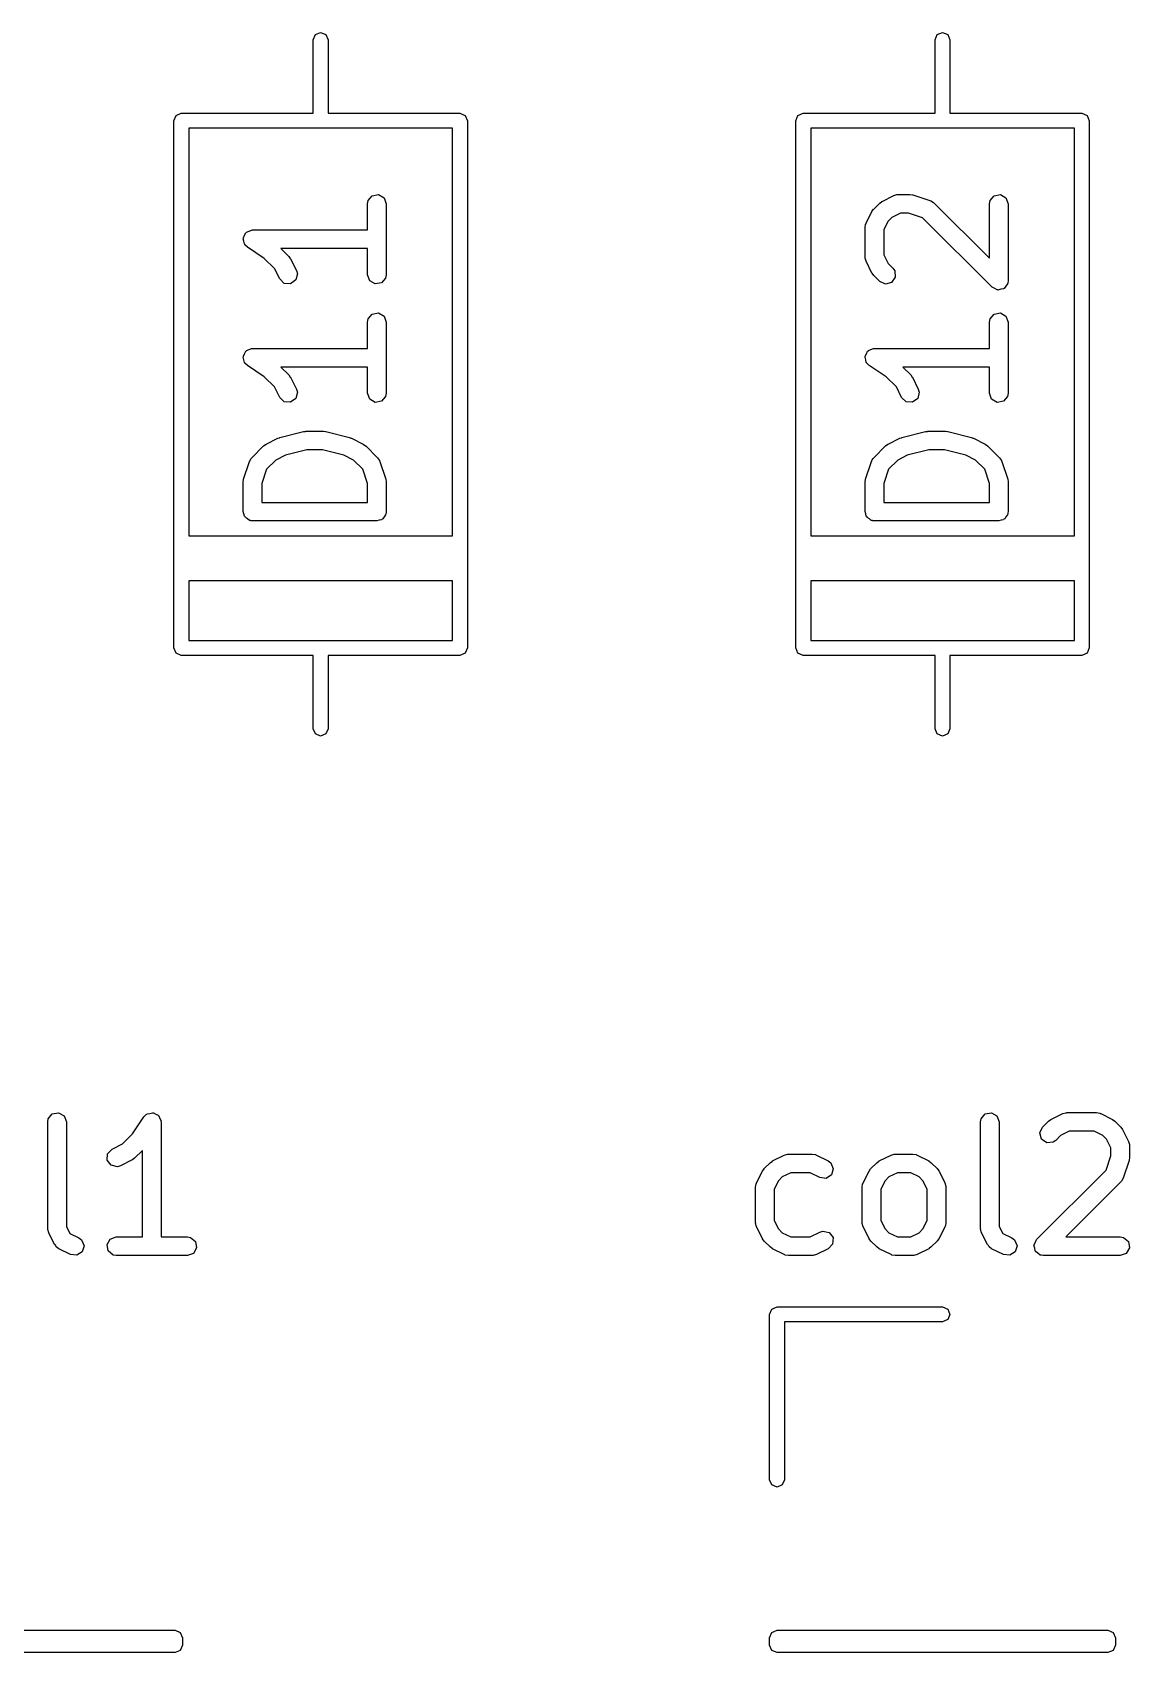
# Model space of a CAD drawing. Extents: x 128.4 to 208.6, y -114.5 to -26.6.
# Drawn here: x 137.68 to 146.5, y -107.89 to -94.86 of the extents above; entities that cross this region are included whole.
import ezdxf

# ---------------------------------------------------------------- set-up
doc = ezdxf.new("R2010")
doc.units = 0
doc.layers.add('BLACK', color=7, linetype='CONTINUOUS')

msp = doc.modelspace()

# ---------------------------------------------------------------- linework, layer by layer
at = {"layer": 'BLACK', "linetype": 'CONTINUOUS'}
for p, q in [((139.94, -94.92), (139.958, -94.8776)), ((139.94, -95.51), (139.94, -94.92)), ((139.958, -94.8776), (140, -94.86)), ((140, -94.86), (140.042, -94.8776)), ((140.042, -94.8776), (140.06, -94.92)), ((140.06, -94.92), (140.06, -95.51)), ((144.94, -94.92), (144.958, -94.8776)), ((144.94, -95.51), (144.94, -94.92)), ((144.958, -94.8776), (145, -94.86)), ((145, -94.86), (145.042, -94.8776)), ((145.042, -94.8776), (145.06, -94.92)), ((145.06, -94.92), (145.06, -95.51)), ((138.82, -95.57), (138.838, -95.5276)), ((138.82, -99.81), (138.82, -95.57)), ((138.838, -95.5276), (138.88, -95.51)), ((138.88, -95.51), (139.94, -95.51)), ((141.06, -95.63), (138.94, -95.63)), ((138.94, -95.63), (138.94, -98.91)), ((140.06, -95.51), (141.12, -95.51)), ((141.06, -98.91), (141.06, -95.63)), ((141.12, -95.51), (141.162, -95.5276)), ((141.162, -95.5276), (141.18, -95.57)), ((141.18, -95.57), (141.18, -99.81)), ((143.82, -95.57), (143.838, -95.5276)), ((143.82, -99.81), (143.82, -95.57)), ((143.838, -95.5276), (143.88, -95.51)), ((143.88, -95.51), (144.94, -95.51)), ((146.06, -95.63), (143.94, -95.63)), ((143.94, -95.63), (143.94, -98.91)), ((145.06, -95.51), (146.12, -95.51)), ((146.06, -98.91), (146.06, -95.63)), ((146.12, -95.51), (146.162, -95.5276)), ((146.162, -95.5276), (146.18, -95.57)), ((146.18, -95.57), (146.18, -99.81)), ((140.377, -96.2381), (140.382, -96.2124)), ((140.377, -96.4488), (140.377, -96.2381)), ((140.382, -96.2124), (140.415, -96.1731)), ((140.415, -96.1731), (140.465, -96.1642)), ((140.465, -96.1642), (140.51, -96.1899)), ((140.51, -96.1899), (140.527, -96.2381)), ((140.527, -96.2381), (140.527, -96.8095)), ((144.433, -96.2998), (144.446, -96.2818)), ((144.446, -96.2818), (144.447, -96.2803)), ((144.447, -96.2803), (144.495, -96.2327)), ((144.495, -96.2327), (144.513, -96.2198)), ((144.513, -96.2198), (144.514, -96.2186)), ((144.514, -96.2186), (144.609, -96.171)), ((144.609, -96.171), (144.634, -96.1636)), ((144.634, -96.1636), (144.639, -96.1646)), ((144.639, -96.1646), (144.643, -96.1631)), ((144.643, -96.1631), (144.738, -96.1631)), ((144.738, -96.1631), (144.76, -96.167)), ((144.76, -96.167), (144.762, -96.1669)), ((144.762, -96.1669), (144.905, -96.2146)), ((144.905, -96.2146), (144.928, -96.227)), ((144.928, -96.227), (144.93, -96.2308)), ((144.93, -96.2308), (144.934, -96.2327)), ((144.934, -96.2327), (145.377, -96.6761)), ((145.377, -96.2381), (145.382, -96.2124)), ((145.377, -96.6761), (145.377, -96.2381)), ((145.382, -96.2124), (145.415, -96.1731)), ((145.415, -96.1731), (145.465, -96.1642)), ((145.465, -96.1642), (145.51, -96.1899)), ((145.51, -96.1899), (145.527, -96.2381)), ((145.527, -96.2381), (145.527, -96.8571)), ((144.377, -96.4286), (144.382, -96.4029)), ((144.382, -96.4029), (144.385, -96.3995)), ((144.385, -96.395), (144.433, -96.2998)), ((144.385, -96.3995), (144.385, -96.395)), ((144.562, -96.3778), (144.527, -96.4463)), ((144.592, -96.3474), (144.562, -96.3778)), ((144.661, -96.3131), (144.592, -96.3474)), ((144.726, -96.3131), (144.661, -96.3131)), ((144.84, -96.3513), (144.726, -96.3131)), ((145.399, -96.9102), (144.84, -96.3513)), ((139.378, -96.519), (139.379, -96.515)), ((139.384, -96.5399), (139.378, -96.519)), ((139.379, -96.5108), (139.389, -96.4919)), ((139.379, -96.515), (139.379, -96.5108)), ((139.387, -96.5613), (139.384, -96.5399)), ((139.389, -96.4919), (139.398, -96.472)), ((139.398, -96.472), (139.402, -96.4701)), ((139.402, -96.4701), (139.404, -96.4664)), ((139.404, -96.4664), (139.425, -96.4589)), ((139.425, -96.4589), (139.444, -96.4493)), ((139.444, -96.4493), (139.448, -96.4503)), ((139.448, -96.4503), (139.452, -96.4488)), ((139.452, -96.4488), (140.377, -96.4488)), ((144.377, -96.6667), (144.377, -96.4286)), ((144.527, -96.4463), (144.527, -96.649)), ((139.391, -96.5641), (139.387, -96.5613)), ((139.392, -96.5682), (139.391, -96.5641)), ((139.411, -96.5862), (139.392, -96.5682)), ((139.547, -96.6773), (139.411, -96.5862)), ((139.629, -96.7587), (139.547, -96.6773)), ((140.377, -96.5988), (139.681, -96.5988)), ((139.681, -96.5988), (139.744, -96.6613)), ((139.744, -96.6613), (139.756, -96.6796)), ((139.756, -96.6796), (139.758, -96.6807)), ((139.758, -96.6807), (139.805, -96.776)), ((140.377, -96.8095), (140.377, -96.5988)), ((144.379, -96.6709), (144.377, -96.6667)), ((144.378, -96.6752), (144.379, -96.6709)), ((144.385, -96.7002), (144.378, -96.6752)), ((144.527, -96.649), (144.562, -96.7175)), ((139.671, -96.8431), (139.629, -96.7587)), ((139.813, -96.8009), (139.801, -96.8508)), ((139.805, -96.776), (139.813, -96.8009)), ((140.395, -96.8577), (140.377, -96.8095)), ((140.527, -96.8095), (140.523, -96.8352)), ((144.433, -96.7954), (144.385, -96.7002)), ((144.434, -96.7966), (144.433, -96.7954)), ((144.447, -96.8149), (144.434, -96.7966)), ((144.562, -96.7175), (144.601, -96.7565)), ((144.601, -96.7565), (144.616, -96.7778)), ((144.616, -96.7778), (144.62, -96.8289)), ((139.708, -96.8783), (139.671, -96.8431)), ((139.759, -96.8814), (139.708, -96.8783)), ((139.801, -96.8508), (139.759, -96.8814)), ((140.439, -96.8834), (140.395, -96.8577)), ((140.49, -96.8745), (140.439, -96.8834)), ((140.523, -96.8352), (140.49, -96.8745)), ((144.495, -96.8626), (144.447, -96.8149)), ((144.541, -96.8842), (144.495, -96.8626)), ((144.591, -96.871), (144.541, -96.8842)), ((144.62, -96.8289), (144.591, -96.871)), ((145.42, -96.9197), (145.399, -96.9102)), ((145.439, -96.931), (145.42, -96.9197)), ((145.443, -96.9304), (145.439, -96.931)), ((145.446, -96.9319), (145.443, -96.9304)), ((145.468, -96.926), (145.446, -96.9319)), ((145.49, -96.9221), (145.468, -96.926)), ((145.492, -96.9195), (145.49, -96.9221)), ((145.495, -96.9186), (145.492, -96.9195)), ((145.508, -96.9001), (145.495, -96.9186)), ((145.523, -96.8828), (145.508, -96.9001)), ((145.524, -96.8782), (145.523, -96.8828)), ((145.525, -96.8766), (145.524, -96.8782)), ((145.527, -96.8571), (145.525, -96.8733)), ((145.525, -96.8733), (145.525, -96.8766)), ((140.377, -97.1905), (140.382, -97.1648)), ((140.377, -97.4012), (140.377, -97.1905)), ((140.382, -97.1648), (140.415, -97.1255)), ((140.415, -97.1255), (140.465, -97.1166)), ((140.465, -97.1166), (140.51, -97.1423)), ((140.51, -97.1423), (140.527, -97.1905)), ((140.527, -97.1905), (140.527, -97.7619)), ((145.377, -97.1905), (145.382, -97.1648)), ((145.377, -97.4012), (145.377, -97.1905)), ((145.382, -97.1648), (145.415, -97.1255)), ((145.415, -97.1255), (145.465, -97.1166)), ((145.465, -97.1166), (145.51, -97.1423)), ((145.51, -97.1423), (145.527, -97.1905)), ((145.527, -97.1905), (145.527, -97.7619)), ((139.379, -97.4632), (139.389, -97.4443)), ((139.379, -97.4674), (139.379, -97.4632)), ((139.389, -97.4443), (139.398, -97.4244)), ((139.398, -97.4244), (139.402, -97.4225)), ((139.402, -97.4225), (139.404, -97.4187)), ((139.404, -97.4187), (139.425, -97.4113)), ((139.425, -97.4113), (139.444, -97.4016)), ((139.444, -97.4016), (139.448, -97.4027)), ((139.448, -97.4027), (139.452, -97.4012)), ((139.452, -97.4012), (140.377, -97.4012)), ((144.379, -97.4632), (144.389, -97.4443)), ((144.379, -97.4674), (144.379, -97.4632)), ((144.389, -97.4443), (144.398, -97.4244)), ((144.398, -97.4244), (144.402, -97.4225)), ((144.402, -97.4225), (144.404, -97.4187)), ((144.404, -97.4187), (144.425, -97.4113)), ((144.425, -97.4113), (144.444, -97.4016)), ((144.444, -97.4016), (144.448, -97.4027)), ((144.448, -97.4027), (144.452, -97.4012)), ((144.452, -97.4012), (145.377, -97.4012)), ((139.378, -97.4714), (139.379, -97.4674)), ((139.384, -97.4923), (139.378, -97.4714)), ((139.387, -97.5137), (139.384, -97.4923)), ((139.391, -97.5165), (139.387, -97.5137)), ((139.392, -97.5206), (139.391, -97.5165)), ((139.411, -97.5386), (139.392, -97.5206)), ((139.547, -97.6297), (139.411, -97.5386)), ((140.377, -97.5512), (139.681, -97.5512)), ((139.681, -97.5512), (139.744, -97.6136)), ((140.377, -97.7619), (140.377, -97.5512)), ((144.378, -97.4714), (144.379, -97.4674)), ((144.384, -97.4923), (144.378, -97.4714)), ((144.387, -97.5137), (144.384, -97.4923)), ((144.391, -97.5165), (144.387, -97.5137)), ((144.392, -97.5206), (144.391, -97.5165)), ((144.411, -97.5386), (144.392, -97.5206)), ((144.547, -97.6297), (144.411, -97.5386)), ((145.377, -97.5512), (144.681, -97.5512)), ((144.681, -97.5512), (144.744, -97.6136)), ((145.377, -97.7619), (145.377, -97.5512)), ((139.629, -97.7111), (139.547, -97.6297)), ((139.671, -97.7954), (139.629, -97.7111)), ((139.744, -97.6136), (139.756, -97.632)), ((139.756, -97.632), (139.758, -97.6331)), ((139.758, -97.6331), (139.805, -97.7284)), ((144.629, -97.7111), (144.547, -97.6297)), ((144.671, -97.7954), (144.629, -97.7111)), ((144.744, -97.6136), (144.756, -97.632)), ((144.756, -97.632), (144.758, -97.6331)), ((144.758, -97.6331), (144.805, -97.7284)), ((139.708, -97.8307), (139.671, -97.7954)), ((139.759, -97.8338), (139.708, -97.8307)), ((139.801, -97.8032), (139.759, -97.8338)), ((139.813, -97.7533), (139.801, -97.8032)), ((139.805, -97.7284), (139.813, -97.7533)), ((140.395, -97.8101), (140.377, -97.7619)), ((140.439, -97.8358), (140.395, -97.8101)), ((140.49, -97.8269), (140.439, -97.8358)), ((140.523, -97.7876), (140.49, -97.8269)), ((140.527, -97.7619), (140.523, -97.7876)), ((144.708, -97.8307), (144.671, -97.7954)), ((144.759, -97.8338), (144.708, -97.8307)), ((144.801, -97.8032), (144.759, -97.8338)), ((144.813, -97.7533), (144.801, -97.8032)), ((144.805, -97.7284), (144.813, -97.7533)), ((145.395, -97.8101), (145.377, -97.7619)), ((145.439, -97.8358), (145.395, -97.8101)), ((145.49, -97.8269), (145.439, -97.8358)), ((145.523, -97.7876), (145.49, -97.8269)), ((145.527, -97.7619), (145.523, -97.7876)), ((139.672, -98.1177), (139.863, -98.0701)), ((139.863, -98.0701), (139.878, -98.069)), ((139.878, -98.069), (139.881, -98.0679)), ((139.881, -98.0679), (140.024, -98.0679)), ((140.024, -98.0679), (140.039, -98.0705)), ((140.039, -98.0705), (140.042, -98.0701)), ((140.042, -98.0701), (140.232, -98.1177)), ((144.672, -98.1177), (144.863, -98.0701)), ((144.863, -98.0701), (144.878, -98.069)), ((144.878, -98.069), (144.881, -98.0679)), ((144.881, -98.0679), (145.024, -98.0679)), ((145.024, -98.0679), (145.039, -98.0705)), ((145.039, -98.0705), (145.042, -98.0701)), ((145.042, -98.0701), (145.232, -98.1177)), ((139.447, -98.2803), (139.542, -98.1851)), ((139.542, -98.1851), (139.561, -98.1722)), ((139.561, -98.1722), (139.562, -98.171)), ((139.562, -98.171), (139.657, -98.1234)), ((139.657, -98.1234), (139.669, -98.1197)), ((139.669, -98.1197), (139.672, -98.1177)), ((139.89, -98.2179), (139.717, -98.2612)), ((140.015, -98.2179), (139.89, -98.2179)), ((140.188, -98.2612), (140.015, -98.2179)), ((140.232, -98.1177), (140.244, -98.123)), ((140.244, -98.123), (140.248, -98.1234)), ((140.248, -98.1234), (140.343, -98.171)), ((140.343, -98.171), (140.361, -98.1844)), ((140.361, -98.1844), (140.363, -98.1851)), ((140.363, -98.1851), (140.458, -98.2803)), ((144.447, -98.2803), (144.542, -98.1851)), ((144.542, -98.1851), (144.561, -98.1722)), ((144.561, -98.1722), (144.562, -98.171)), ((144.562, -98.171), (144.657, -98.1234)), ((144.657, -98.1234), (144.669, -98.1197)), ((144.669, -98.1197), (144.672, -98.1177)), ((144.89, -98.2179), (144.717, -98.2612)), ((145.015, -98.2179), (144.89, -98.2179)), ((145.188, -98.2612), (145.015, -98.2179)), ((145.232, -98.1177), (145.244, -98.123)), ((145.244, -98.123), (145.248, -98.1234)), ((145.248, -98.1234), (145.343, -98.171)), ((145.343, -98.171), (145.361, -98.1844)), ((145.361, -98.1844), (145.363, -98.1851)), ((145.363, -98.1851), (145.458, -98.2803)), ((139.381, -98.4525), (139.429, -98.3096)), ((139.429, -98.3096), (139.441, -98.2867)), ((139.441, -98.2867), (139.445, -98.2844)), ((139.445, -98.2844), (139.447, -98.2803)), ((139.566, -98.3738), (139.527, -98.4884)), ((139.64, -98.2997), (139.566, -98.3738)), ((139.717, -98.2612), (139.64, -98.2997)), ((140.265, -98.2997), (140.188, -98.2612)), ((140.339, -98.3738), (140.265, -98.2997)), ((140.377, -98.4884), (140.339, -98.3738)), ((140.458, -98.2803), (140.473, -98.3016)), ((140.473, -98.3016), (140.473, -98.3061)), ((140.473, -98.3061), (140.476, -98.3096)), ((140.476, -98.3096), (140.524, -98.4525)), ((144.381, -98.4525), (144.429, -98.3096)), ((144.429, -98.3096), (144.441, -98.2867)), ((144.441, -98.2867), (144.445, -98.2844)), ((144.445, -98.2844), (144.447, -98.2803)), ((144.566, -98.3738), (144.527, -98.4884)), ((144.64, -98.2997), (144.566, -98.3738)), ((144.717, -98.2612), (144.64, -98.2997)), ((145.265, -98.2997), (145.188, -98.2612)), ((145.339, -98.3738), (145.265, -98.2997)), ((145.377, -98.4884), (145.339, -98.3738)), ((145.458, -98.2803), (145.473, -98.3016)), ((145.473, -98.3016), (145.473, -98.3061)), ((145.473, -98.3061), (145.476, -98.3096)), ((145.476, -98.3096), (145.524, -98.4525)), ((139.377, -98.4762), (139.381, -98.4541)), ((139.377, -98.7143), (139.377, -98.4762)), ((139.381, -98.4541), (139.381, -98.4525)), ((139.527, -98.4884), (139.527, -98.6393)), ((140.377, -98.6393), (140.377, -98.4884)), ((140.524, -98.4525), (140.527, -98.4747)), ((140.527, -98.4747), (140.527, -98.4762)), ((140.527, -98.4762), (140.527, -98.7143)), ((144.377, -98.4762), (144.381, -98.4541)), ((144.377, -98.7143), (144.377, -98.4762)), ((144.381, -98.4541), (144.381, -98.4525)), ((144.527, -98.4884), (144.527, -98.6393)), ((145.377, -98.6393), (145.377, -98.4884)), ((145.524, -98.4525), (145.527, -98.4747)), ((145.527, -98.4747), (145.527, -98.4762)), ((145.527, -98.4762), (145.527, -98.7143)), ((139.384, -98.7326), (139.377, -98.7143)), ((139.387, -98.7518), (139.384, -98.7326)), ((139.393, -98.7561), (139.387, -98.7518)), ((139.395, -98.7625), (139.393, -98.7561)), ((139.412, -98.7722), (139.395, -98.7625)), ((139.527, -98.6393), (140.377, -98.6393)), ((140.51, -98.7549), (140.501, -98.7717)), ((140.523, -98.7399), (140.51, -98.7549)), ((140.525, -98.7302), (140.523, -98.7399)), ((140.526, -98.7273), (140.525, -98.7302)), ((140.527, -98.7143), (140.526, -98.724)), ((140.526, -98.724), (140.526, -98.7273)), ((144.384, -98.7326), (144.377, -98.7143)), ((144.387, -98.7518), (144.384, -98.7326)), ((144.393, -98.7561), (144.387, -98.7518)), ((144.395, -98.7625), (144.393, -98.7561)), ((144.412, -98.7722), (144.395, -98.7625)), ((144.527, -98.6393), (145.377, -98.6393)), ((145.51, -98.7549), (145.501, -98.7717)), ((145.523, -98.7399), (145.51, -98.7549)), ((145.525, -98.7302), (145.523, -98.7399)), ((145.526, -98.7273), (145.525, -98.7302)), ((145.527, -98.7143), (145.526, -98.724)), ((145.526, -98.724), (145.526, -98.7273)), ((139.427, -98.7848), (139.412, -98.7722)), ((139.436, -98.7865), (139.427, -98.7848)), ((139.439, -98.7881), (139.436, -98.7865)), ((139.443, -98.7876), (139.439, -98.7881)), ((139.452, -98.7893), (139.443, -98.7876)), ((140.452, -98.7893), (139.452, -98.7893)), ((140.471, -98.7826), (140.452, -98.7893)), ((140.49, -98.7792), (140.471, -98.7826)), ((140.494, -98.7741), (140.49, -98.7792)), ((140.501, -98.7717), (140.494, -98.7741)), ((144.427, -98.7848), (144.412, -98.7722)), ((144.436, -98.7865), (144.427, -98.7848)), ((144.439, -98.7881), (144.436, -98.7865)), ((144.443, -98.7876), (144.439, -98.7881)), ((144.452, -98.7893), (144.443, -98.7876)), ((145.452, -98.7893), (144.452, -98.7893)), ((145.471, -98.7826), (145.452, -98.7893)), ((145.49, -98.7792), (145.471, -98.7826)), ((145.494, -98.7741), (145.49, -98.7792)), ((145.501, -98.7717), (145.494, -98.7741)), ((138.94, -98.91), (141.06, -98.91)), ((143.94, -98.91), (146.06, -98.91)), ((138.94, -99.27), (138.94, -99.75)), ((141.06, -99.27), (138.94, -99.27)), ((141.06, -99.75), (141.06, -99.27)), ((143.94, -99.27), (143.94, -99.75)), ((146.06, -99.27), (143.94, -99.27)), ((146.06, -99.75), (146.06, -99.27)), ((138.94, -99.75), (141.06, -99.75)), ((143.94, -99.75), (146.06, -99.75)), ((138.838, -99.8524), (138.82, -99.81)), ((138.88, -99.87), (138.838, -99.8524)), ((139.94, -99.87), (138.88, -99.87)), ((139.94, -100.46), (139.94, -99.87)), ((141.12, -99.87), (140.06, -99.87)), ((140.06, -99.87), (140.06, -100.46)), ((141.162, -99.8524), (141.12, -99.87)), ((141.18, -99.81), (141.162, -99.8524)), ((143.838, -99.8524), (143.82, -99.81)), ((143.88, -99.87), (143.838, -99.8524)), ((144.94, -99.87), (143.88, -99.87)), ((144.94, -100.46), (144.94, -99.87)), ((146.12, -99.87), (145.06, -99.87)), ((145.06, -99.87), (145.06, -100.46)), ((146.162, -99.8524), (146.12, -99.87)), ((146.18, -99.81), (146.162, -99.8524)), ((139.958, -100.502), (139.94, -100.46)), ((140.06, -100.46), (140.042, -100.502)), ((144.958, -100.502), (144.94, -100.46)), ((145.06, -100.46), (145.042, -100.502)), ((140, -100.52), (139.958, -100.502)), ((140.042, -100.502), (140, -100.52)), ((145, -100.52), (144.958, -100.502)), ((145.042, -100.502), (145, -100.52)), ((137.81, -103.597), (137.843, -103.557)), ((137.843, -103.557), (137.894, -103.549)), ((137.894, -103.549), (137.938, -103.574)), ((137.938, -103.574), (137.956, -103.622)), ((138.489, -103.717), (138.58, -103.581)), ((138.58, -103.581), (138.598, -103.562)), ((138.598, -103.562), (138.603, -103.561)), ((138.603, -103.561), (138.605, -103.557)), ((138.605, -103.557), (138.627, -103.554)), ((138.627, -103.554), (138.648, -103.548)), ((138.648, -103.548), (138.652, -103.549)), ((138.652, -103.549), (138.656, -103.549)), ((138.656, -103.549), (138.675, -103.559)), ((138.675, -103.559), (138.695, -103.568)), ((138.695, -103.568), (138.697, -103.572)), ((138.697, -103.572), (138.7, -103.574)), ((138.7, -103.574), (138.708, -103.595)), ((145.31, -103.597), (145.343, -103.557)), ((145.343, -103.557), (145.394, -103.549)), ((145.394, -103.549), (145.438, -103.574)), ((145.438, -103.574), (145.456, -103.622)), ((145.871, -103.603), (145.966, -103.555)), ((145.966, -103.555), (145.991, -103.548)), ((145.991, -103.548), (145.996, -103.549)), ((145.996, -103.549), (146, -103.547)), ((146, -103.547), (146.238, -103.547)), ((146.238, -103.547), (146.264, -103.552)), ((146.264, -103.552), (146.267, -103.555)), ((146.267, -103.555), (146.272, -103.555)), ((146.272, -103.555), (146.367, -103.603)), ((137.806, -103.622), (137.81, -103.597)), ((137.806, -104.48), (137.806, -103.622)), ((137.956, -103.622), (137.956, -104.462)), ((138.408, -103.799), (138.489, -103.717)), ((138.708, -103.595), (138.717, -103.614)), ((138.717, -103.614), (138.716, -103.618)), ((138.716, -103.618), (138.718, -103.622)), ((138.718, -103.622), (138.718, -104.547)), ((145.306, -103.622), (145.31, -103.597)), ((145.306, -104.48), (145.306, -103.622)), ((145.456, -103.622), (145.456, -104.462)), ((145.782, -103.711), (145.804, -103.665)), ((145.796, -103.761), (145.782, -103.711)), ((145.804, -103.665), (145.852, -103.617)), ((145.852, -103.617), (145.87, -103.604)), ((145.87, -103.604), (145.871, -103.603)), ((146.018, -103.697), (145.949, -103.732)), ((146.22, -103.697), (146.018, -103.697)), ((146.289, -103.732), (146.22, -103.697)), ((146.367, -103.603), (146.385, -103.616)), ((146.385, -103.616), (146.386, -103.617)), ((146.386, -103.617), (146.434, -103.665)), ((146.434, -103.665), (146.447, -103.683)), ((146.447, -103.683), (146.448, -103.684)), ((146.448, -103.684), (146.496, -103.779)), ((138.288, -103.878), (138.324, -103.841)), ((138.324, -103.841), (138.408, -103.799)), ((145.838, -103.79), (145.796, -103.761)), ((145.889, -103.786), (145.838, -103.79)), ((145.91, -103.771), (145.889, -103.786)), ((145.949, -103.732), (145.91, -103.771)), ((146.319, -103.762), (146.289, -103.732)), ((146.354, -103.831), (146.319, -103.762)), ((146.354, -103.896), (146.354, -103.831)), ((146.496, -103.779), (146.503, -103.804)), ((146.503, -103.804), (146.502, -103.809)), ((146.502, -103.809), (146.504, -103.813)), ((146.504, -103.813), (146.504, -103.908)), ((138.285, -103.929), (138.288, -103.878)), ((138.316, -103.971), (138.285, -103.929)), ((138.366, -103.983), (138.316, -103.971)), ((138.391, -103.975), (138.366, -103.983)), ((138.486, -103.928), (138.391, -103.975)), ((138.487, -103.926), (138.486, -103.928)), ((138.505, -103.914), (138.487, -103.926)), ((138.568, -103.851), (138.505, -103.914)), ((138.568, -104.547), (138.568, -103.851)), ((143.566, -103.998), (143.614, -103.95)), ((143.614, -103.95), (143.632, -103.937)), ((143.632, -103.937), (143.633, -103.936)), ((143.633, -103.936), (143.728, -103.889)), ((143.728, -103.889), (143.753, -103.881)), ((143.753, -103.881), (143.758, -103.882)), ((143.758, -103.882), (143.762, -103.881)), ((143.762, -103.881), (143.952, -103.881)), ((143.952, -103.881), (143.978, -103.885)), ((143.978, -103.885), (143.981, -103.888)), ((143.981, -103.888), (143.986, -103.889)), ((143.986, -103.889), (144.081, -103.936)), ((144.081, -103.936), (144.102, -103.952)), ((144.102, -103.952), (144.122, -103.999)), ((144.423, -103.998), (144.471, -103.95)), ((144.471, -103.95), (144.489, -103.937)), ((144.489, -103.937), (144.49, -103.936)), ((144.49, -103.936), (144.586, -103.889)), ((144.586, -103.889), (144.61, -103.881)), ((144.61, -103.881), (144.615, -103.882)), ((144.615, -103.882), (144.619, -103.881)), ((144.619, -103.881), (144.762, -103.881)), ((144.762, -103.881), (144.788, -103.885)), ((144.788, -103.885), (144.791, -103.888)), ((144.791, -103.888), (144.795, -103.889)), ((144.795, -103.889), (144.891, -103.936)), ((144.891, -103.936), (144.909, -103.95)), ((144.909, -103.95), (144.91, -103.95)), ((144.91, -103.95), (144.958, -103.998)), ((146.315, -104.01), (146.354, -103.896)), ((146.5, -103.932), (146.452, -104.075)), ((146.504, -103.908), (146.5, -103.93)), ((146.5, -103.93), (146.5, -103.932)), ((143.504, -104.113), (143.552, -104.017)), ((143.552, -104.017), (143.565, -103.999)), ((143.565, -103.999), (143.566, -103.998)), ((143.681, -104.095), (143.646, -104.164)), ((143.711, -104.065), (143.681, -104.095)), ((143.78, -104.031), (143.711, -104.065)), ((143.935, -104.031), (143.78, -104.031)), ((144.014, -104.07), (143.935, -104.031)), ((144.065, -104.076), (144.014, -104.07)), ((144.108, -104.048), (144.065, -104.076)), ((144.122, -103.999), (144.108, -104.048)), ((144.361, -104.113), (144.409, -104.017)), ((144.409, -104.017), (144.422, -103.999)), ((144.422, -103.999), (144.423, -103.998)), ((144.538, -104.095), (144.504, -104.164)), ((144.568, -104.065), (144.538, -104.095)), ((144.637, -104.031), (144.568, -104.065)), ((144.744, -104.031), (144.637, -104.031)), ((144.813, -104.065), (144.744, -104.031)), ((144.843, -104.095), (144.813, -104.065)), ((144.877, -104.164), (144.843, -104.095)), ((144.958, -103.998), (144.971, -104.016)), ((144.971, -104.016), (144.972, -104.017)), ((144.972, -104.017), (145.019, -104.113)), ((145.756, -104.569), (146.315, -104.01)), ((146.434, -104.104), (145.991, -104.547)), ((146.436, -104.1), (146.434, -104.104)), ((146.44, -104.098), (146.436, -104.1)), ((146.452, -104.075), (146.44, -104.098)), ((143.496, -104.146), (143.501, -104.121)), ((143.496, -104.432), (143.496, -104.146)), ((143.501, -104.121), (143.504, -104.117)), ((143.504, -104.117), (143.504, -104.113)), ((143.646, -104.164), (143.646, -104.414)), ((144.354, -104.146), (144.358, -104.121)), ((144.354, -104.432), (144.354, -104.146)), ((144.358, -104.121), (144.361, -104.117)), ((144.361, -104.117), (144.361, -104.113)), ((144.504, -104.164), (144.504, -104.414)), ((144.877, -104.414), (144.877, -104.164)), ((145.019, -104.113), (145.027, -104.138)), ((145.027, -104.138), (145.026, -104.142)), ((145.026, -104.142), (145.027, -104.146)), ((145.027, -104.146), (145.027, -104.432)), ((137.807, -104.484), (137.806, -104.48)), ((137.806, -104.488), (137.807, -104.484)), ((137.814, -104.513), (137.806, -104.488)), ((137.956, -104.462), (137.984, -104.519)), ((143.498, -104.436), (143.496, -104.432)), ((143.497, -104.44), (143.498, -104.436)), ((143.504, -104.465), (143.497, -104.44)), ((143.552, -104.561), (143.504, -104.465)), ((143.646, -104.414), (143.681, -104.483)), ((143.681, -104.483), (143.711, -104.513)), ((144.014, -104.508), (144.039, -104.5)), ((144.039, -104.5), (144.089, -104.512)), ((144.355, -104.436), (144.354, -104.432)), ((144.354, -104.44), (144.355, -104.436)), ((144.361, -104.465), (144.354, -104.44)), ((144.409, -104.561), (144.361, -104.465)), ((144.504, -104.414), (144.538, -104.483)), ((144.538, -104.483), (144.568, -104.513)), ((144.813, -104.513), (144.843, -104.483)), ((144.843, -104.483), (144.877, -104.414)), ((145.019, -104.465), (144.972, -104.561)), ((145.02, -104.461), (145.019, -104.465)), ((145.023, -104.458), (145.02, -104.461)), ((145.027, -104.432), (145.023, -104.458)), ((145.307, -104.484), (145.306, -104.48)), ((145.306, -104.488), (145.307, -104.484)), ((145.314, -104.513), (145.306, -104.488)), ((145.456, -104.462), (145.484, -104.519)), ((137.861, -104.608), (137.814, -104.513)), ((137.87, -104.616), (137.861, -104.608)), ((137.874, -104.626), (137.87, -104.616)), ((137.895, -104.642), (137.874, -104.626)), ((137.984, -104.519), (138.057, -104.555)), ((138.057, -104.555), (138.078, -104.571)), ((138.078, -104.571), (138.099, -104.618)), ((138.099, -104.618), (138.084, -104.667)), ((138.283, -104.609), (138.309, -104.565)), ((138.292, -104.66), (138.283, -104.609)), ((138.309, -104.565), (138.357, -104.547)), ((138.357, -104.547), (138.568, -104.547)), ((138.718, -104.547), (138.929, -104.547)), ((138.929, -104.547), (138.954, -104.552)), ((138.954, -104.552), (138.994, -104.585)), ((138.994, -104.585), (139.002, -104.635)), ((143.553, -104.562), (143.552, -104.561)), ((143.566, -104.58), (143.553, -104.562)), ((143.614, -104.628), (143.566, -104.58)), ((143.615, -104.628), (143.614, -104.628)), ((143.633, -104.642), (143.615, -104.628)), ((143.711, -104.513), (143.78, -104.547)), ((143.78, -104.547), (143.935, -104.547)), ((143.935, -104.547), (144.014, -104.508)), ((144.116, -104.605), (144.081, -104.642)), ((144.089, -104.512), (144.12, -104.553)), ((144.12, -104.553), (144.116, -104.605)), ((144.41, -104.562), (144.409, -104.561)), ((144.423, -104.58), (144.41, -104.562)), ((144.471, -104.628), (144.423, -104.58)), ((144.472, -104.628), (144.471, -104.628)), ((144.49, -104.642), (144.472, -104.628)), ((144.568, -104.513), (144.637, -104.547)), ((144.637, -104.547), (144.744, -104.547)), ((144.744, -104.547), (144.813, -104.513)), ((144.91, -104.628), (144.892, -104.641)), ((144.958, -104.58), (144.91, -104.628)), ((144.972, -104.561), (144.958, -104.579)), ((144.958, -104.579), (144.958, -104.58)), ((145.361, -104.608), (145.314, -104.513)), ((145.37, -104.616), (145.361, -104.608)), ((145.374, -104.626), (145.37, -104.616)), ((145.395, -104.642), (145.374, -104.626)), ((145.484, -104.519), (145.557, -104.555)), ((145.557, -104.555), (145.578, -104.571)), ((145.578, -104.571), (145.599, -104.618)), ((145.599, -104.618), (145.584, -104.667)), ((145.735, -104.616), (145.736, -104.613)), ((145.741, -104.638), (145.735, -104.616)), ((145.736, -104.609), (145.747, -104.59)), ((145.736, -104.613), (145.736, -104.609)), ((145.747, -104.59), (145.756, -104.569)), ((145.991, -104.547), (146.429, -104.547)), ((146.429, -104.547), (146.454, -104.552)), ((146.454, -104.552), (146.494, -104.585)), ((146.494, -104.585), (146.502, -104.635)), ((137.99, -104.689), (137.895, -104.642)), ((138.041, -104.695), (137.99, -104.689)), ((138.084, -104.667), (138.041, -104.695)), ((138.331, -104.693), (138.292, -104.66)), ((138.357, -104.697), (138.331, -104.693)), ((138.929, -104.697), (138.357, -104.697)), ((138.977, -104.68), (138.929, -104.697)), ((139.002, -104.635), (138.977, -104.68)), ((143.728, -104.689), (143.633, -104.642)), ((143.733, -104.69), (143.728, -104.689)), ((143.736, -104.693), (143.733, -104.69)), ((143.762, -104.697), (143.736, -104.693)), ((143.952, -104.697), (143.762, -104.697)), ((143.957, -104.696), (143.952, -104.697)), ((143.961, -104.697), (143.957, -104.696)), ((143.986, -104.689), (143.961, -104.697)), ((144.081, -104.642), (143.986, -104.689)), ((144.586, -104.689), (144.49, -104.642)), ((144.59, -104.69), (144.586, -104.689)), ((144.593, -104.693), (144.59, -104.69)), ((144.619, -104.697), (144.593, -104.693)), ((144.762, -104.697), (144.619, -104.697)), ((144.766, -104.696), (144.762, -104.697)), ((144.77, -104.697), (144.766, -104.696)), ((144.795, -104.689), (144.77, -104.697)), ((144.891, -104.642), (144.795, -104.689)), ((144.892, -104.641), (144.891, -104.642)), ((145.49, -104.689), (145.395, -104.642)), ((145.541, -104.695), (145.49, -104.689)), ((145.584, -104.667), (145.541, -104.695)), ((145.745, -104.66), (145.741, -104.638)), ((145.747, -104.662), (145.745, -104.66)), ((145.748, -104.665), (145.747, -104.662)), ((145.767, -104.678), (145.748, -104.665)), ((145.784, -104.693), (145.767, -104.678)), ((145.788, -104.694), (145.784, -104.693)), ((145.79, -104.695), (145.788, -104.694)), ((145.793, -104.695), (145.79, -104.695)), ((145.81, -104.697), (145.793, -104.695)), ((146.429, -104.697), (145.81, -104.697)), ((146.477, -104.68), (146.429, -104.697)), ((146.502, -104.635), (146.477, -104.68)), ((143.61, -105.17), (143.628, -105.128)), ((143.628, -105.128), (143.67, -105.11)), ((143.67, -105.11), (145, -105.11)), ((145, -105.11), (145.042, -105.128)), ((145.042, -105.128), (145.06, -105.17)), ((143.61, -106.5), (143.61, -105.17)), ((145, -105.23), (143.73, -105.23)), ((143.73, -105.23), (143.73, -106.5)), ((145.042, -105.212), (145, -105.23)), ((145.06, -105.17), (145.042, -105.212)), ((143.628, -106.542), (143.61, -106.5)), ((143.67, -106.56), (143.628, -106.542)), ((143.712, -106.542), (143.67, -106.56)), ((143.73, -106.5), (143.712, -106.542)), ((136.17, -107.71), (138.83, -107.71)), ((138.83, -107.71), (138.872, -107.728)), ((138.872, -107.728), (138.89, -107.77)), ((143.61, -107.77), (143.628, -107.728)), ((143.628, -107.728), (143.67, -107.71)), ((143.67, -107.71), (146.33, -107.71)), ((146.33, -107.71), (146.372, -107.728)), ((146.372, -107.728), (146.39, -107.77)), ((138.872, -107.872), (138.83, -107.89)), ((138.89, -107.83), (138.872, -107.872)), ((138.89, -107.77), (138.89, -107.83)), ((143.61, -107.83), (143.61, -107.77)), ((143.628, -107.872), (143.61, -107.83)), ((143.67, -107.89), (143.628, -107.872)), ((146.372, -107.872), (146.33, -107.89)), ((146.39, -107.83), (146.372, -107.872)), ((146.39, -107.77), (146.39, -107.83)), ((138.83, -107.89), (136.17, -107.89)), ((146.33, -107.89), (143.67, -107.89))]:
    msp.add_line(p, q, dxfattribs=at)

doc.saveas('drawing.dxf')
